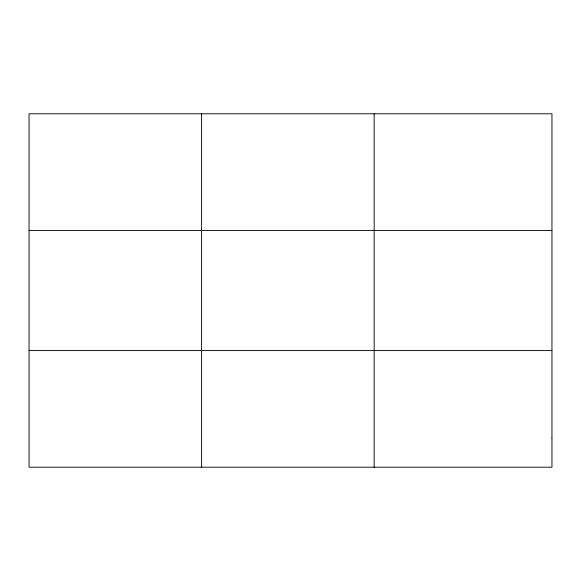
<?xml version="1.0" encoding="UTF-8"?>
<svg xmlns="http://www.w3.org/2000/svg" width="581" height="581" viewBox="0 0 581 581"><rect width="100%" height="100%" fill="white"/><g stroke="black" fill="none" stroke-linecap="round" stroke-linejoin="round"><path stroke-width="0.87" d="M201.607 467.211L201.607 113.789M374.164 467.211L374.164 113.789M29.05 230.417L551.95 230.417M29.05 350.583L551.95 350.583M551.95 438.052L551.95 467.211L29.05 467.211L29.05 113.789L551.95 113.789L551.95 438.052"/></g></svg>
